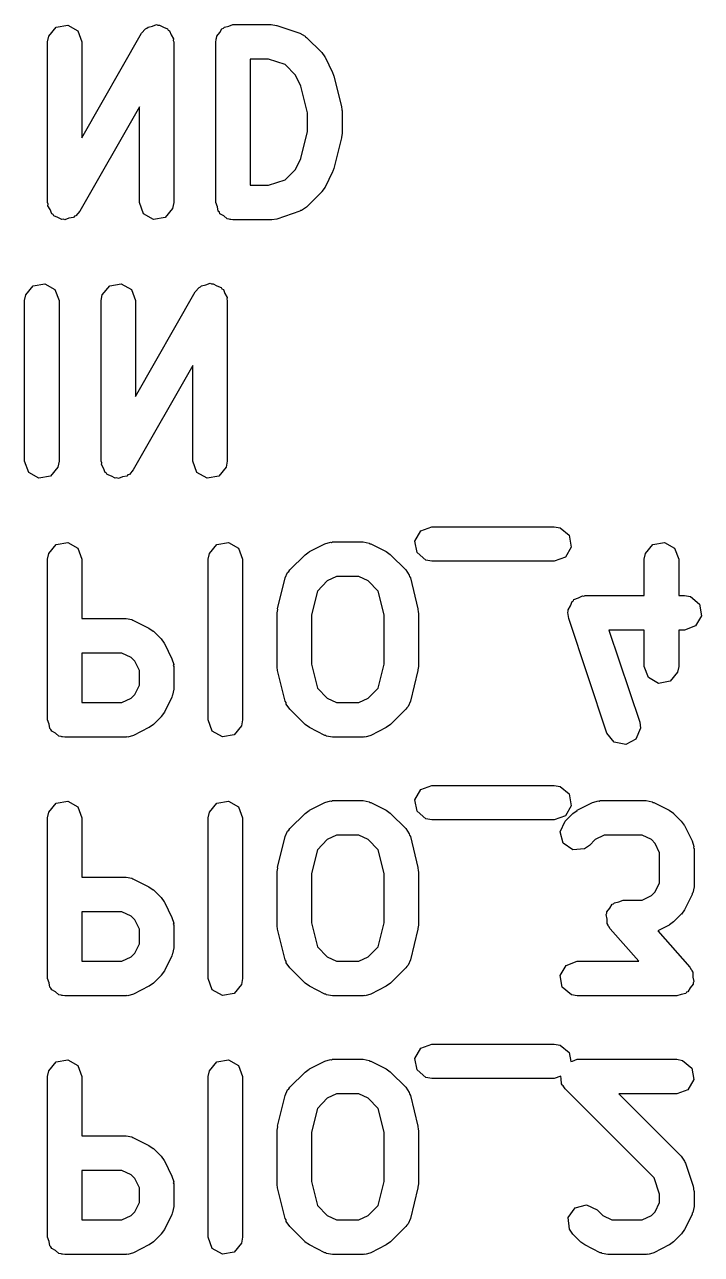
# Model space of a CAD drawing. Extents: x 101.2 to 197.2, y -144.3 to -85.8.
# Drawn here: x 115.66 to 118.61, y -114.32 to -108.96 of the extents above; entities that cross this region are included whole.
import ezdxf

# ---------------------------------------------------------------- set-up
doc = ezdxf.new("R2010")
doc.units = 0
doc.layers.add('BLACK', color=7, linetype='CONTINUOUS')

msp = doc.modelspace()

# ---------------------------------------------------------------- linework, layer by layer
at = {"layer": 'BLACK', "linetype": 'CONTINUOUS'}
for p, q in [((115.762, -109.014), (115.795, -108.975)), ((115.795, -108.975), (115.845, -108.966)), ((115.845, -108.966), (115.889, -108.991)), ((116.184, -108.982), (116.19, -108.98)), ((116.19, -108.98), (116.195, -108.975)), ((116.195, -108.975), (116.214, -108.971)), ((116.214, -108.971), (116.232, -108.964)), ((116.232, -108.964), (116.238, -108.967)), ((116.238, -108.967), (116.245, -108.966)), ((116.245, -108.966), (116.262, -108.975)), ((116.262, -108.975), (116.28, -108.982)), ((116.517, -108.982), (116.523, -108.98)), ((116.523, -108.98), (116.528, -108.975)), ((116.528, -108.975), (116.547, -108.971)), ((116.547, -108.971), (116.565, -108.964)), ((116.565, -108.964), (116.732, -108.964)), ((116.732, -108.964), (116.754, -108.968)), ((116.754, -108.968), (116.756, -108.968)), ((116.756, -108.968), (116.856, -109.002)), ((115.757, -109.039), (115.762, -109.014)), ((115.889, -108.991), (115.907, -109.039)), ((115.907, -109.457), (116.167, -109.002)), ((116.167, -109.002), (116.184, -108.982)), ((116.28, -108.982), (116.283, -108.988)), ((116.283, -108.988), (116.289, -108.991)), ((116.289, -108.991), (116.296, -109.009)), ((116.296, -109.009), (116.306, -109.026)), ((116.306, -109.026), (116.305, -109.033)), ((116.305, -109.033), (116.307, -109.039)), ((116.49, -109.039), (116.492, -109.03)), ((116.491, -109.026), (116.493, -109.024)), ((116.492, -109.03), (116.491, -109.026)), ((116.493, -109.024), (116.495, -109.014)), ((116.495, -109.014), (116.507, -108.999)), ((116.507, -108.999), (116.517, -108.982)), ((116.856, -109.002), (116.879, -109.014)), ((116.879, -109.014), (116.881, -109.018)), ((116.881, -109.018), (116.885, -109.02)), ((116.885, -109.02), (116.952, -109.086)), ((115.757, -109.739), (115.757, -109.039)), ((115.907, -109.039), (115.907, -109.457)), ((116.307, -109.039), (116.307, -109.739)), ((116.49, -109.739), (116.49, -109.039)), ((116.952, -109.086), (116.965, -109.105)), ((116.72, -109.114), (116.64, -109.114)), ((116.64, -109.114), (116.64, -109.664)), ((116.792, -109.138), (116.72, -109.114)), ((116.837, -109.184), (116.792, -109.138)), ((116.965, -109.105), (116.966, -109.106)), ((116.966, -109.106), (116.999, -109.173)), ((116.861, -109.232), (116.837, -109.184)), ((116.999, -109.173), (117.003, -109.185)), ((117.003, -109.185), (117.005, -109.188)), ((117.005, -109.188), (117.038, -109.321)), ((116.89, -109.349), (116.861, -109.232)), ((116.157, -109.322), (115.897, -109.777)), ((116.157, -109.739), (116.157, -109.322)), ((116.89, -109.43), (116.89, -109.349)), ((117.038, -109.321), (117.039, -109.336)), ((117.039, -109.336), (117.04, -109.339)), ((117.04, -109.339), (117.04, -109.439)), ((116.861, -109.547), (116.89, -109.43)), ((117.038, -109.458), (117.005, -109.591)), ((117.04, -109.439), (117.038, -109.454)), ((117.038, -109.454), (117.038, -109.458)), ((116.837, -109.595), (116.861, -109.547)), ((116.792, -109.641), (116.837, -109.595)), ((116.999, -109.606), (116.966, -109.673)), ((117, -109.603), (116.999, -109.606)), ((117.005, -109.591), (117, -109.603)), ((116.64, -109.664), (116.72, -109.664)), ((116.72, -109.664), (116.792, -109.641)), ((116.966, -109.673), (116.952, -109.691)), ((116.952, -109.692), (116.885, -109.759)), ((116.952, -109.691), (116.952, -109.692)), ((115.759, -109.746), (115.757, -109.739)), ((115.758, -109.753), (115.759, -109.746)), ((115.768, -109.77), (115.758, -109.753)), ((115.775, -109.788), (115.768, -109.77)), ((115.897, -109.777), (115.88, -109.797)), ((116.175, -109.788), (116.157, -109.739)), ((116.302, -109.765), (116.27, -109.804)), ((116.307, -109.739), (116.302, -109.765)), ((116.497, -109.758), (116.49, -109.739)), ((116.5, -109.777), (116.497, -109.758)), ((116.506, -109.781), (116.5, -109.777)), ((116.508, -109.788), (116.506, -109.781)), ((116.856, -109.777), (116.756, -109.811)), ((116.859, -109.774), (116.856, -109.777)), ((116.864, -109.774), (116.859, -109.774)), ((116.885, -109.759), (116.864, -109.774)), ((115.781, -109.791), (115.775, -109.788)), ((115.784, -109.797), (115.781, -109.791)), ((115.802, -109.804), (115.784, -109.797)), ((115.819, -109.813), (115.802, -109.804)), ((115.826, -109.812), (115.819, -109.813)), ((115.832, -109.814), (115.826, -109.812)), ((115.85, -109.808), (115.832, -109.814)), ((115.87, -109.804), (115.85, -109.808)), ((115.874, -109.799), (115.87, -109.804)), ((115.88, -109.797), (115.874, -109.799)), ((116.219, -109.813), (116.175, -109.788)), ((116.27, -109.804), (116.219, -109.813)), ((116.525, -109.797), (116.508, -109.788)), ((116.54, -109.81), (116.525, -109.797)), ((116.549, -109.812), (116.54, -109.81)), ((116.552, -109.813), (116.549, -109.812)), ((116.556, -109.813), (116.552, -109.813)), ((116.565, -109.814), (116.556, -109.813)), ((116.732, -109.814), (116.565, -109.814)), ((116.734, -109.814), (116.732, -109.814)), ((116.756, -109.811), (116.734, -109.814)), ((115.662, -110.141), (115.695, -110.102)), ((115.695, -110.102), (115.745, -110.093)), ((115.745, -110.093), (115.789, -110.118)), ((115.995, -110.141), (116.028, -110.102)), ((116.028, -110.102), (116.078, -110.093)), ((116.078, -110.093), (116.123, -110.118)), ((116.423, -110.107), (116.428, -110.102)), ((116.428, -110.102), (116.447, -110.098)), ((116.447, -110.098), (116.465, -110.091)), ((116.465, -110.091), (116.472, -110.094)), ((116.472, -110.094), (116.478, -110.093)), ((116.478, -110.093), (116.495, -110.102)), ((116.495, -110.102), (116.513, -110.109)), ((115.657, -110.166), (115.662, -110.141)), ((115.789, -110.118), (115.807, -110.166)), ((115.99, -110.166), (115.995, -110.141)), ((116.123, -110.118), (116.14, -110.166)), ((116.14, -110.584), (116.4, -110.129)), ((116.4, -110.129), (116.417, -110.109)), ((116.417, -110.109), (116.423, -110.107)), ((116.513, -110.109), (116.517, -110.115)), ((116.517, -110.115), (116.523, -110.118)), ((116.523, -110.118), (116.529, -110.136)), ((116.529, -110.136), (116.539, -110.153)), ((116.539, -110.153), (116.538, -110.16)), ((116.538, -110.16), (116.54, -110.166)), ((115.657, -110.866), (115.657, -110.166)), ((115.807, -110.166), (115.807, -110.866)), ((115.99, -110.866), (115.99, -110.166)), ((116.14, -110.166), (116.14, -110.584)), ((116.54, -110.166), (116.54, -110.866)), ((116.39, -110.449), (116.13, -110.904)), ((116.39, -110.866), (116.39, -110.449)), ((115.675, -110.915), (115.657, -110.866)), ((115.802, -110.892), (115.77, -110.931)), ((115.807, -110.866), (115.802, -110.892)), ((115.993, -110.873), (115.99, -110.866)), ((115.992, -110.88), (115.993, -110.873)), ((116.001, -110.897), (115.992, -110.88)), ((116.008, -110.915), (116.001, -110.897)), ((116.13, -110.904), (116.114, -110.924)), ((116.408, -110.915), (116.39, -110.866)), ((116.536, -110.892), (116.503, -110.931)), ((116.54, -110.866), (116.536, -110.892)), ((115.719, -110.94), (115.675, -110.915)), ((115.77, -110.931), (115.719, -110.94)), ((116.014, -110.918), (116.008, -110.915)), ((116.017, -110.924), (116.014, -110.918)), ((116.036, -110.931), (116.017, -110.924)), ((116.052, -110.94), (116.036, -110.931)), ((116.059, -110.939), (116.052, -110.94)), ((116.066, -110.941), (116.059, -110.939)), ((116.084, -110.935), (116.066, -110.941)), ((116.103, -110.931), (116.084, -110.935)), ((116.107, -110.926), (116.103, -110.931)), ((116.114, -110.924), (116.107, -110.926)), ((116.452, -110.94), (116.408, -110.915)), ((116.503, -110.931), (116.452, -110.94)), ((117.358, -111.214), (117.384, -111.169)), ((117.384, -111.169), (117.432, -111.152)), ((117.432, -111.152), (117.965, -111.152)), ((117.965, -111.152), (117.991, -111.156)), ((117.991, -111.156), (118.03, -111.189)), ((115.762, -111.268), (115.795, -111.229)), ((115.795, -111.229), (115.845, -111.22)), ((115.845, -111.22), (115.889, -111.245)), ((116.462, -111.268), (116.495, -111.229)), ((116.495, -111.229), (116.545, -111.22)), ((116.545, -111.22), (116.589, -111.245)), ((116.898, -111.26), (116.965, -111.226)), ((116.965, -111.226), (116.99, -111.219)), ((116.99, -111.219), (116.994, -111.22)), ((116.994, -111.22), (116.999, -111.218)), ((116.999, -111.218), (117.132, -111.218)), ((117.132, -111.218), (117.158, -111.223)), ((117.158, -111.223), (117.161, -111.226)), ((117.161, -111.226), (117.166, -111.226)), ((117.166, -111.226), (117.232, -111.26)), ((117.367, -111.264), (117.358, -111.214)), ((118.03, -111.189), (118.039, -111.24)), ((118.362, -111.268), (118.395, -111.229)), ((118.395, -111.229), (118.445, -111.22)), ((118.445, -111.22), (118.489, -111.245)), ((115.757, -111.293), (115.762, -111.268)), ((115.889, -111.245), (115.907, -111.293)), ((116.457, -111.293), (116.462, -111.268)), ((116.589, -111.245), (116.607, -111.293)), ((116.812, -111.34), (116.879, -111.274)), ((116.879, -111.274), (116.897, -111.261)), ((116.897, -111.261), (116.898, -111.26)), ((117.232, -111.26), (117.25, -111.273)), ((117.25, -111.273), (117.252, -111.274)), ((117.252, -111.274), (117.318, -111.34)), ((117.406, -111.297), (117.367, -111.264)), ((118.014, -111.284), (117.965, -111.302)), ((118.039, -111.24), (118.014, -111.284)), ((118.357, -111.293), (118.362, -111.268)), ((118.489, -111.245), (118.507, -111.293)), ((115.757, -111.993), (115.757, -111.293)), ((115.907, -111.293), (115.907, -111.552)), ((116.457, -111.993), (116.457, -111.293)), ((116.607, -111.293), (116.607, -111.993)), ((117.432, -111.302), (117.406, -111.297)), ((117.965, -111.302), (117.432, -111.302)), ((118.357, -111.452), (118.357, -111.293)), ((118.507, -111.293), (118.507, -111.452)), ((116.759, -111.509), (116.793, -111.375)), ((116.793, -111.375), (116.803, -111.351)), ((116.803, -111.351), (116.809, -111.347)), ((116.809, -111.347), (116.812, -111.34)), ((116.976, -111.388), (116.933, -111.432)), ((117.016, -111.368), (116.976, -111.388)), ((117.114, -111.368), (117.016, -111.368)), ((117.154, -111.388), (117.114, -111.368)), ((117.198, -111.432), (117.154, -111.388)), ((117.318, -111.34), (117.333, -111.362)), ((117.333, -111.362), (117.334, -111.369)), ((117.334, -111.369), (117.338, -111.375)), ((117.338, -111.375), (117.371, -111.509)), ((116.933, -111.432), (116.907, -111.536)), ((117.224, -111.536), (117.198, -111.432)), ((118.025, -111.514), (118.035, -111.496)), ((118.035, -111.496), (118.043, -111.477)), ((118.043, -111.477), (118.048, -111.474)), ((118.048, -111.474), (118.05, -111.469)), ((118.05, -111.469), (118.07, -111.462)), ((118.07, -111.462), (118.088, -111.453)), ((118.088, -111.453), (118.093, -111.454)), ((118.093, -111.454), (118.099, -111.452)), ((118.099, -111.452), (118.357, -111.452)), ((118.507, -111.452), (118.532, -111.452)), ((118.532, -111.452), (118.558, -111.456)), ((118.558, -111.456), (118.597, -111.489)), ((118.597, -111.489), (118.606, -111.54)), ((115.907, -111.552), (116.099, -111.552)), ((116.099, -111.552), (116.124, -111.556)), ((116.757, -111.527), (116.76, -111.512)), ((116.757, -111.76), (116.757, -111.527)), ((116.76, -111.512), (116.759, -111.509)), ((116.907, -111.536), (116.907, -111.751)), ((117.224, -111.751), (117.224, -111.536)), ((117.371, -111.509), (117.372, -111.524)), ((117.372, -111.524), (117.374, -111.527)), ((117.374, -111.527), (117.374, -111.76)), ((118.024, -111.525), (118.026, -111.519)), ((118.028, -111.551), (118.024, -111.525)), ((118.026, -111.519), (118.025, -111.514)), ((118.194, -112.051), (118.028, -111.551)), ((118.606, -111.54), (118.58, -111.584)), ((116.124, -111.556), (116.128, -111.559)), ((116.128, -111.559), (116.132, -111.56)), ((116.132, -111.56), (116.199, -111.593)), ((116.199, -111.593), (116.217, -111.606)), ((116.217, -111.606), (116.218, -111.607)), ((116.218, -111.607), (116.252, -111.64)), ((118.357, -111.602), (118.203, -111.602)), ((118.203, -111.602), (118.337, -112.003)), ((118.357, -111.76), (118.357, -111.602)), ((118.532, -111.602), (118.507, -111.602)), ((118.507, -111.602), (118.507, -111.76)), ((118.58, -111.584), (118.532, -111.602)), ((116.252, -111.64), (116.265, -111.659)), ((116.265, -111.659), (116.266, -111.66)), ((116.266, -111.66), (116.299, -111.727)), ((116.081, -111.702), (115.907, -111.702)), ((115.907, -111.702), (115.907, -111.918)), ((116.121, -111.722), (116.081, -111.702)), ((116.137, -111.738), (116.121, -111.722)), ((116.157, -111.778), (116.137, -111.738)), ((116.299, -111.727), (116.307, -111.752)), ((116.307, -111.752), (116.305, -111.756)), ((116.305, -111.756), (116.307, -111.76)), ((116.307, -111.76), (116.307, -111.86)), ((116.758, -111.763), (116.757, -111.76)), ((116.759, -111.778), (116.758, -111.763)), ((116.907, -111.751), (116.933, -111.855)), ((117.198, -111.855), (117.224, -111.751)), ((117.374, -111.76), (117.371, -111.775)), ((118.375, -111.808), (118.357, -111.76)), ((118.507, -111.76), (118.502, -111.786)), ((116.157, -111.842), (116.157, -111.778)), ((116.793, -111.912), (116.759, -111.778)), ((117.371, -111.778), (117.338, -111.912)), ((117.371, -111.775), (117.371, -111.778)), ((118.419, -111.834), (118.375, -111.808)), ((118.502, -111.786), (118.47, -111.825)), ((116.137, -111.882), (116.157, -111.842)), ((116.307, -111.86), (116.302, -111.886)), ((116.933, -111.855), (116.976, -111.898)), ((117.154, -111.898), (117.198, -111.855)), ((118.47, -111.825), (118.419, -111.834)), ((115.907, -111.918), (116.081, -111.918)), ((116.081, -111.918), (116.121, -111.898)), ((116.121, -111.898), (116.137, -111.882)), ((116.299, -111.894), (116.266, -111.96)), ((116.3, -111.889), (116.299, -111.894)), ((116.302, -111.886), (116.3, -111.889)), ((116.797, -111.918), (116.793, -111.912)), ((116.797, -111.925), (116.797, -111.918)), ((116.812, -111.946), (116.797, -111.925)), ((116.976, -111.898), (117.016, -111.918)), ((117.016, -111.918), (117.114, -111.918)), ((117.114, -111.918), (117.154, -111.898)), ((117.338, -111.912), (117.328, -111.935)), ((116.252, -111.98), (116.218, -112.013)), ((116.266, -111.96), (116.252, -111.978)), ((116.252, -111.978), (116.252, -111.98)), ((116.879, -112.013), (116.812, -111.946)), ((117.318, -111.946), (117.252, -112.013)), ((117.322, -111.94), (117.318, -111.946)), ((117.328, -111.935), (117.322, -111.94)), ((115.764, -112.012), (115.757, -111.993)), ((115.767, -112.031), (115.764, -112.012)), ((115.772, -112.035), (115.767, -112.031)), ((115.775, -112.042), (115.772, -112.035)), ((116.199, -112.027), (116.132, -112.061)), ((116.2, -112.026), (116.199, -112.027)), ((116.218, -112.013), (116.2, -112.026)), ((116.475, -112.042), (116.457, -111.993)), ((116.602, -112.019), (116.57, -112.058)), ((116.607, -111.993), (116.602, -112.019)), ((116.88, -112.014), (116.879, -112.013)), ((116.898, -112.027), (116.88, -112.014)), ((116.965, -112.061), (116.898, -112.027)), ((117.232, -112.027), (117.166, -112.061)), ((117.233, -112.026), (117.232, -112.027)), ((117.252, -112.013), (117.233, -112.026)), ((118.34, -112.029), (118.321, -112.077)), ((118.337, -112.003), (118.34, -112.029)), ((115.791, -112.051), (115.775, -112.042)), ((115.806, -112.064), (115.791, -112.051)), ((115.816, -112.066), (115.806, -112.064)), ((115.819, -112.067), (115.816, -112.066)), ((115.822, -112.067), (115.819, -112.067)), ((115.832, -112.068), (115.822, -112.067)), ((116.099, -112.068), (115.832, -112.068)), ((116.103, -112.067), (116.099, -112.068)), ((116.107, -112.068), (116.103, -112.067)), ((116.132, -112.061), (116.107, -112.068)), ((116.519, -112.067), (116.475, -112.042)), ((116.57, -112.058), (116.519, -112.067)), ((116.97, -112.061), (116.965, -112.061)), ((116.973, -112.064), (116.97, -112.061)), ((116.999, -112.068), (116.973, -112.064)), ((117.132, -112.068), (116.999, -112.068)), ((117.136, -112.067), (117.132, -112.068)), ((117.141, -112.068), (117.136, -112.067)), ((117.166, -112.061), (117.141, -112.068)), ((118.226, -112.091), (118.194, -112.051)), ((118.321, -112.077), (118.276, -112.101)), ((118.276, -112.101), (118.226, -112.091)), ((117.358, -112.341), (117.384, -112.296)), ((117.384, -112.296), (117.432, -112.279)), ((117.432, -112.279), (117.965, -112.279)), ((117.965, -112.279), (117.991, -112.283)), ((117.991, -112.283), (118.03, -112.316)), ((115.762, -112.395), (115.795, -112.356)), ((115.795, -112.356), (115.845, -112.347)), ((115.845, -112.347), (115.889, -112.372)), ((116.462, -112.395), (116.495, -112.356)), ((116.495, -112.356), (116.545, -112.347)), ((116.545, -112.347), (116.589, -112.372)), ((116.898, -112.387), (116.965, -112.353)), ((116.965, -112.353), (116.99, -112.346)), ((116.99, -112.346), (116.994, -112.347)), ((116.994, -112.347), (116.999, -112.345)), ((116.999, -112.345), (117.132, -112.345)), ((117.132, -112.345), (117.158, -112.35)), ((117.158, -112.35), (117.161, -112.353)), ((117.161, -112.353), (117.166, -112.353)), ((117.166, -112.353), (117.232, -112.387)), ((117.367, -112.391), (117.358, -112.341)), ((118.03, -112.316), (118.039, -112.367)), ((118.065, -112.387), (118.132, -112.353)), ((118.132, -112.353), (118.157, -112.346)), ((118.157, -112.346), (118.161, -112.347)), ((118.161, -112.347), (118.165, -112.345)), ((118.165, -112.345), (118.365, -112.345)), ((118.365, -112.345), (118.391, -112.35)), ((118.391, -112.35), (118.394, -112.353)), ((118.394, -112.353), (118.399, -112.353)), ((118.399, -112.353), (118.466, -112.387)), ((115.757, -112.42), (115.762, -112.395)), ((115.889, -112.372), (115.907, -112.42)), ((116.457, -112.42), (116.462, -112.395)), ((116.589, -112.372), (116.607, -112.42)), ((116.812, -112.467), (116.879, -112.401)), ((116.879, -112.401), (116.897, -112.388)), ((116.897, -112.388), (116.898, -112.387)), ((117.232, -112.387), (117.25, -112.4)), ((117.25, -112.4), (117.252, -112.401)), ((117.252, -112.401), (117.318, -112.467)), ((117.406, -112.424), (117.367, -112.391)), ((118.012, -112.434), (118.046, -112.401)), ((118.039, -112.367), (118.014, -112.411)), ((118.046, -112.401), (118.064, -112.388)), ((118.064, -112.388), (118.065, -112.387)), ((118.466, -112.387), (118.484, -112.4)), ((118.484, -112.4), (118.485, -112.401)), ((118.485, -112.401), (118.518, -112.434)), ((115.757, -113.12), (115.757, -112.42)), ((115.907, -112.42), (115.907, -112.679)), ((116.457, -113.12), (116.457, -112.42)), ((116.607, -112.42), (116.607, -113.12)), ((117.432, -112.429), (117.406, -112.424)), ((117.965, -112.429), (117.432, -112.429)), ((118.014, -112.411), (117.965, -112.429)), ((117.991, -112.481), (118.012, -112.434)), ((118.518, -112.434), (118.531, -112.452)), ((118.531, -112.452), (118.532, -112.454)), ((118.532, -112.454), (118.566, -112.52)), ((116.759, -112.636), (116.793, -112.502)), ((116.793, -112.502), (116.803, -112.478)), ((116.803, -112.478), (116.809, -112.474)), ((116.809, -112.474), (116.812, -112.467)), ((116.976, -112.515), (116.933, -112.559)), ((117.016, -112.495), (116.976, -112.515)), ((117.114, -112.495), (117.016, -112.495)), ((117.154, -112.515), (117.114, -112.495)), ((117.198, -112.559), (117.154, -112.515)), ((117.318, -112.467), (117.333, -112.489)), ((117.333, -112.489), (117.334, -112.496)), ((117.334, -112.496), (117.338, -112.502)), ((117.338, -112.502), (117.371, -112.636)), ((118.004, -112.53), (117.991, -112.481)), ((118.143, -112.515), (118.118, -112.54)), ((118.183, -112.495), (118.143, -112.515)), ((118.348, -112.495), (118.183, -112.495)), ((118.388, -112.515), (118.348, -112.495)), ((118.404, -112.532), (118.388, -112.515)), ((116.933, -112.559), (116.907, -112.663)), ((117.224, -112.663), (117.198, -112.559)), ((118.046, -112.56), (118.004, -112.53)), ((118.097, -112.555), (118.046, -112.56)), ((118.118, -112.54), (118.097, -112.555)), ((118.424, -112.572), (118.404, -112.532)), ((118.566, -112.52), (118.573, -112.545)), ((118.573, -112.545), (118.572, -112.55)), ((118.572, -112.55), (118.574, -112.554)), ((118.574, -112.554), (118.574, -112.72)), ((118.424, -112.703), (118.424, -112.572)), ((116.757, -112.654), (116.76, -112.639)), ((116.757, -112.887), (116.757, -112.654)), ((116.76, -112.639), (116.759, -112.636)), ((116.907, -112.663), (116.907, -112.878)), ((117.224, -112.878), (117.224, -112.663)), ((117.371, -112.636), (117.372, -112.651)), ((117.372, -112.651), (117.374, -112.654)), ((117.374, -112.654), (117.374, -112.887)), ((115.907, -112.679), (116.099, -112.679)), ((116.099, -112.679), (116.124, -112.683)), ((116.124, -112.683), (116.128, -112.686)), ((116.128, -112.686), (116.132, -112.687)), ((116.132, -112.687), (116.199, -112.72)), ((116.199, -112.72), (116.217, -112.733)), ((118.404, -112.743), (118.424, -112.703)), ((118.574, -112.72), (118.569, -112.746)), ((116.217, -112.733), (116.218, -112.734)), ((116.218, -112.734), (116.252, -112.767)), ((116.252, -112.767), (116.265, -112.786)), ((118.246, -112.786), (118.265, -112.779)), ((118.265, -112.779), (118.348, -112.779)), ((118.348, -112.779), (118.388, -112.759)), ((118.388, -112.759), (118.404, -112.743)), ((118.566, -112.754), (118.532, -112.821)), ((118.569, -112.746), (118.566, -112.75)), ((118.566, -112.75), (118.566, -112.754)), ((116.081, -112.829), (115.907, -112.829)), ((115.907, -112.829), (115.907, -113.045)), ((116.121, -112.849), (116.081, -112.829)), ((116.265, -112.786), (116.266, -112.787)), ((116.266, -112.787), (116.299, -112.854)), ((118.191, -112.841), (118.194, -112.836)), ((118.194, -112.83), (118.207, -112.814)), ((118.194, -112.836), (118.194, -112.83)), ((118.207, -112.814), (118.217, -112.796)), ((118.217, -112.796), (118.223, -112.794)), ((118.223, -112.794), (118.227, -112.79)), ((118.227, -112.79), (118.246, -112.786)), ((118.519, -112.839), (118.518, -112.84)), ((118.532, -112.821), (118.519, -112.839)), ((116.137, -112.865), (116.121, -112.849)), ((116.157, -112.905), (116.137, -112.865)), ((116.299, -112.854), (116.307, -112.879)), ((116.307, -112.879), (116.305, -112.883)), ((116.305, -112.883), (116.307, -112.887)), ((116.307, -112.887), (116.307, -112.987)), ((116.758, -112.89), (116.757, -112.887)), ((116.759, -112.905), (116.758, -112.89)), ((116.907, -112.878), (116.933, -112.982)), ((117.198, -112.982), (117.224, -112.878)), ((117.374, -112.887), (117.371, -112.902)), ((118.195, -112.861), (118.191, -112.841)), ((118.195, -112.881), (118.195, -112.861)), ((118.2, -112.888), (118.195, -112.881)), ((118.2, -112.891), (118.2, -112.888)), ((118.203, -112.894), (118.2, -112.891)), ((118.466, -112.888), (118.416, -112.912)), ((118.467, -112.886), (118.466, -112.888)), ((118.485, -112.873), (118.467, -112.886)), ((118.518, -112.84), (118.485, -112.873)), ((116.157, -112.969), (116.157, -112.905)), ((116.793, -113.039), (116.759, -112.905)), ((117.371, -112.905), (117.338, -113.039)), ((117.371, -112.902), (117.371, -112.905)), ((118.209, -112.903), (118.203, -112.894)), ((118.333, -113.045), (118.209, -112.903)), ((118.416, -112.912), (118.555, -113.071)), ((116.137, -113.009), (116.157, -112.969)), ((116.307, -112.987), (116.302, -113.013)), ((116.933, -112.982), (116.976, -113.025)), ((117.154, -113.025), (117.198, -112.982)), ((115.907, -113.045), (116.081, -113.045)), ((116.081, -113.045), (116.121, -113.025)), ((116.121, -113.025), (116.137, -113.009)), ((116.299, -113.021), (116.266, -113.087)), ((116.3, -113.016), (116.299, -113.021)), ((116.302, -113.013), (116.3, -113.016)), ((116.797, -113.045), (116.793, -113.039)), ((116.797, -113.052), (116.797, -113.045)), ((116.812, -113.073), (116.797, -113.052)), ((116.976, -113.025), (117.016, -113.045)), ((117.016, -113.045), (117.114, -113.045)), ((117.114, -113.045), (117.154, -113.025)), ((117.338, -113.039), (117.328, -113.062)), ((118.017, -113.063), (118.065, -113.045)), ((118.065, -113.045), (118.333, -113.045)), ((116.252, -113.107), (116.218, -113.14)), ((116.266, -113.087), (116.252, -113.105)), ((116.252, -113.105), (116.252, -113.107)), ((116.879, -113.14), (116.812, -113.073)), ((117.318, -113.073), (117.252, -113.14)), ((117.322, -113.067), (117.318, -113.073)), ((117.328, -113.062), (117.322, -113.067)), ((117.991, -113.107), (118.017, -113.063)), ((118, -113.158), (117.991, -113.107)), ((118.555, -113.071), (118.561, -113.081)), ((118.561, -113.081), (118.564, -113.083)), ((118.564, -113.083), (118.564, -113.086)), ((118.564, -113.086), (118.569, -113.093)), ((118.569, -113.093), (118.569, -113.114)), ((115.764, -113.139), (115.757, -113.12)), ((115.767, -113.158), (115.764, -113.139)), ((115.772, -113.162), (115.767, -113.158)), ((116.199, -113.154), (116.132, -113.188)), ((116.2, -113.153), (116.199, -113.154)), ((116.218, -113.14), (116.2, -113.153)), ((116.475, -113.169), (116.457, -113.12)), ((116.602, -113.146), (116.57, -113.185)), ((116.607, -113.12), (116.602, -113.146)), ((116.88, -113.141), (116.879, -113.14)), ((116.898, -113.154), (116.88, -113.141)), ((116.965, -113.188), (116.898, -113.154)), ((117.232, -113.154), (117.166, -113.188)), ((117.233, -113.153), (117.232, -113.154)), ((117.252, -113.14), (117.233, -113.153)), ((118.04, -113.191), (118, -113.158)), ((118.557, -113.16), (118.547, -113.178)), ((118.57, -113.145), (118.557, -113.16)), ((118.569, -113.114), (118.573, -113.133)), ((118.573, -113.133), (118.57, -113.139)), ((118.57, -113.139), (118.57, -113.145)), ((115.775, -113.169), (115.772, -113.162)), ((115.791, -113.178), (115.775, -113.169)), ((115.806, -113.191), (115.791, -113.178)), ((115.816, -113.193), (115.806, -113.191)), ((115.819, -113.194), (115.816, -113.193)), ((115.822, -113.194), (115.819, -113.194)), ((115.832, -113.195), (115.822, -113.194)), ((116.099, -113.195), (115.832, -113.195)), ((116.103, -113.194), (116.099, -113.195)), ((116.107, -113.195), (116.103, -113.194)), ((116.132, -113.188), (116.107, -113.195)), ((116.519, -113.194), (116.475, -113.169)), ((116.57, -113.185), (116.519, -113.194)), ((116.97, -113.188), (116.965, -113.188)), ((116.973, -113.191), (116.97, -113.188)), ((116.999, -113.195), (116.973, -113.191)), ((117.132, -113.195), (116.999, -113.195)), ((117.136, -113.194), (117.132, -113.195)), ((117.141, -113.195), (117.136, -113.194)), ((117.166, -113.188), (117.141, -113.195)), ((118.065, -113.195), (118.04, -113.191)), ((118.499, -113.195), (118.065, -113.195)), ((118.518, -113.189), (118.499, -113.195)), ((118.538, -113.185), (118.518, -113.189)), ((118.541, -113.18), (118.538, -113.185)), ((118.547, -113.178), (118.541, -113.18)), ((117.358, -113.468), (117.384, -113.423)), ((117.384, -113.423), (117.432, -113.406)), ((117.432, -113.406), (117.965, -113.406)), ((117.965, -113.406), (117.991, -113.41)), ((117.991, -113.41), (118.03, -113.443)), ((115.795, -113.483), (115.845, -113.474)), ((115.845, -113.474), (115.889, -113.499)), ((116.495, -113.483), (116.545, -113.474)), ((116.545, -113.474), (116.589, -113.499)), ((116.898, -113.514), (116.965, -113.48)), ((116.965, -113.48), (116.99, -113.473)), ((116.99, -113.473), (116.994, -113.474)), ((116.994, -113.474), (116.999, -113.472)), ((116.999, -113.472), (117.132, -113.472)), ((117.132, -113.472), (117.158, -113.477)), ((117.158, -113.477), (117.161, -113.48)), ((117.161, -113.48), (117.166, -113.48)), ((117.166, -113.48), (117.232, -113.514)), ((117.367, -113.518), (117.358, -113.468)), ((118.03, -113.443), (118.037, -113.482)), ((118.037, -113.482), (118.044, -113.48)), ((118.044, -113.48), (118.065, -113.472)), ((118.065, -113.472), (118.499, -113.472)), ((118.499, -113.472), (118.524, -113.477)), ((118.524, -113.477), (118.564, -113.51)), ((115.757, -113.547), (115.762, -113.522)), ((115.762, -113.522), (115.795, -113.483)), ((115.889, -113.499), (115.907, -113.547)), ((116.457, -113.547), (116.462, -113.522)), ((116.462, -113.522), (116.495, -113.483)), ((116.589, -113.499), (116.607, -113.547)), ((116.812, -113.594), (116.879, -113.528)), ((116.879, -113.528), (116.897, -113.515)), ((116.897, -113.515), (116.898, -113.514)), ((117.232, -113.514), (117.25, -113.527)), ((117.25, -113.527), (117.252, -113.528)), ((117.252, -113.528), (117.318, -113.594)), ((117.406, -113.551), (117.367, -113.518)), ((118.564, -113.51), (118.573, -113.56)), ((115.757, -114.247), (115.757, -113.547)), ((115.907, -113.547), (115.907, -113.806)), ((116.457, -114.247), (116.457, -113.547)), ((116.607, -113.547), (116.607, -114.247)), ((117.432, -113.556), (117.406, -113.551)), ((117.965, -113.556), (117.432, -113.556)), ((117.993, -113.546), (117.965, -113.556)), ((117.995, -113.557), (117.993, -113.546)), ((117.997, -113.579), (117.995, -113.557)), ((118, -113.583), (117.997, -113.579)), ((118, -113.585), (118, -113.583)), ((118.003, -113.587), (118, -113.585)), ((118.012, -113.6), (118.003, -113.587)), ((118.573, -113.56), (118.547, -113.605)), ((116.759, -113.763), (116.793, -113.629)), ((116.793, -113.629), (116.803, -113.605)), ((116.803, -113.605), (116.809, -113.601)), ((116.809, -113.601), (116.812, -113.594)), ((116.976, -113.642), (116.933, -113.686)), ((117.016, -113.622), (116.976, -113.642)), ((117.114, -113.622), (117.016, -113.622)), ((117.154, -113.642), (117.114, -113.622)), ((117.198, -113.686), (117.154, -113.642)), ((117.318, -113.594), (117.333, -113.616)), ((117.333, -113.616), (117.334, -113.623)), ((117.334, -113.623), (117.338, -113.629)), ((117.338, -113.629), (117.371, -113.763)), ((118.4, -113.988), (118.012, -113.6)), ((118.499, -113.622), (118.246, -113.622)), ((118.246, -113.622), (118.518, -113.894)), ((118.547, -113.605), (118.499, -113.622)), ((116.933, -113.686), (116.907, -113.79)), ((117.224, -113.79), (117.198, -113.686)), ((116.757, -113.781), (116.76, -113.766)), ((116.757, -114.014), (116.757, -113.781)), ((116.76, -113.766), (116.759, -113.763)), ((116.907, -113.79), (116.907, -114.005)), ((117.224, -114.005), (117.224, -113.79)), ((117.371, -113.763), (117.372, -113.778)), ((117.372, -113.778), (117.374, -113.781)), ((117.374, -113.781), (117.374, -114.014)), ((115.907, -113.806), (116.099, -113.806)), ((116.099, -113.806), (116.124, -113.81)), ((116.124, -113.81), (116.128, -113.813)), ((116.128, -113.813), (116.132, -113.814)), ((116.132, -113.814), (116.199, -113.847)), ((116.199, -113.847), (116.217, -113.86)), ((116.217, -113.86), (116.218, -113.861)), ((116.218, -113.861), (116.252, -113.894)), ((116.252, -113.894), (116.265, -113.913)), ((118.518, -113.894), (118.533, -113.916)), ((116.081, -113.956), (115.907, -113.956)), ((115.907, -113.956), (115.907, -114.172)), ((116.121, -113.976), (116.081, -113.956)), ((116.265, -113.913), (116.266, -113.914)), ((116.266, -113.914), (116.299, -113.981)), ((118.533, -113.916), (118.534, -113.92)), ((118.534, -113.92), (118.537, -113.924)), ((118.537, -113.924), (118.57, -114.024)), ((116.137, -113.992), (116.121, -113.976)), ((116.157, -114.032), (116.137, -113.992)), ((116.299, -113.981), (116.307, -114.006)), ((116.307, -114.006), (116.305, -114.01)), ((116.305, -114.01), (116.307, -114.014)), ((116.307, -114.014), (116.307, -114.114)), ((116.758, -114.017), (116.757, -114.014)), ((116.759, -114.032), (116.758, -114.017)), ((116.907, -114.005), (116.933, -114.109)), ((117.198, -114.109), (117.224, -114.005)), ((117.374, -114.014), (117.371, -114.029)), ((118.424, -114.06), (118.4, -113.988)), ((116.157, -114.096), (116.157, -114.032)), ((116.793, -114.166), (116.759, -114.032)), ((117.371, -114.032), (117.338, -114.166)), ((117.371, -114.029), (117.371, -114.032)), ((118.424, -114.096), (118.424, -114.06)), ((118.57, -114.024), (118.573, -114.046)), ((118.573, -114.046), (118.574, -114.047)), ((118.574, -114.047), (118.574, -114.114)), ((116.137, -114.136), (116.157, -114.096)), ((116.307, -114.114), (116.302, -114.14)), ((116.933, -114.109), (116.976, -114.152)), ((117.154, -114.152), (117.198, -114.109)), ((118.026, -114.161), (118.056, -114.119)), ((118.056, -114.119), (118.105, -114.106)), ((118.105, -114.106), (118.152, -114.128)), ((118.404, -114.136), (118.424, -114.096)), ((118.574, -114.114), (118.569, -114.14)), ((115.907, -114.172), (116.081, -114.172)), ((116.081, -114.172), (116.121, -114.152)), ((116.121, -114.152), (116.137, -114.136)), ((116.299, -114.148), (116.266, -114.214)), ((116.3, -114.143), (116.299, -114.148)), ((116.302, -114.14), (116.3, -114.143)), ((116.797, -114.172), (116.793, -114.166)), ((116.797, -114.179), (116.797, -114.172)), ((116.976, -114.152), (117.016, -114.172)), ((117.016, -114.172), (117.114, -114.172)), ((117.114, -114.172), (117.154, -114.152)), ((117.338, -114.166), (117.328, -114.189)), ((118.031, -114.212), (118.026, -114.161)), ((118.152, -114.128), (118.176, -114.152)), ((118.176, -114.152), (118.216, -114.172)), ((118.216, -114.172), (118.348, -114.172)), ((118.348, -114.172), (118.388, -114.152)), ((118.388, -114.152), (118.404, -114.136)), ((118.566, -114.148), (118.532, -114.214)), ((118.569, -114.14), (118.566, -114.143)), ((118.566, -114.143), (118.566, -114.148)), ((116.266, -114.214), (116.252, -114.232)), ((116.252, -114.232), (116.252, -114.234)), ((116.812, -114.2), (116.797, -114.179)), ((116.879, -114.267), (116.812, -114.2)), ((117.318, -114.2), (117.252, -114.267)), ((117.322, -114.194), (117.318, -114.2)), ((117.328, -114.189), (117.322, -114.194)), ((118.046, -114.234), (118.031, -114.212)), ((118.519, -114.232), (118.518, -114.234)), ((118.532, -114.214), (118.519, -114.232)), ((115.764, -114.266), (115.757, -114.247)), ((115.767, -114.285), (115.764, -114.266)), ((115.772, -114.289), (115.767, -114.285)), ((116.199, -114.281), (116.132, -114.315)), ((116.2, -114.28), (116.199, -114.281)), ((116.218, -114.267), (116.2, -114.28)), ((116.252, -114.234), (116.218, -114.267)), ((116.475, -114.296), (116.457, -114.247)), ((116.602, -114.273), (116.57, -114.312)), ((116.607, -114.247), (116.602, -114.273)), ((116.88, -114.268), (116.879, -114.267)), ((116.898, -114.281), (116.88, -114.268)), ((116.965, -114.315), (116.898, -114.281)), ((117.232, -114.281), (117.166, -114.315)), ((117.233, -114.28), (117.232, -114.281)), ((117.252, -114.267), (117.233, -114.28)), ((118.079, -114.267), (118.046, -114.234)), ((118.08, -114.268), (118.079, -114.267)), ((118.098, -114.281), (118.08, -114.268)), ((118.165, -114.315), (118.098, -114.281)), ((118.466, -114.281), (118.399, -114.315)), ((118.467, -114.28), (118.466, -114.281)), ((118.485, -114.267), (118.467, -114.28)), ((118.518, -114.234), (118.485, -114.267)), ((115.775, -114.296), (115.772, -114.289)), ((115.791, -114.305), (115.775, -114.296)), ((115.806, -114.318), (115.791, -114.305)), ((115.816, -114.32), (115.806, -114.318)), ((115.819, -114.321), (115.816, -114.32)), ((115.822, -114.321), (115.819, -114.321)), ((115.832, -114.322), (115.822, -114.321)), ((116.099, -114.322), (115.832, -114.322)), ((116.103, -114.321), (116.099, -114.322)), ((116.107, -114.322), (116.103, -114.321)), ((116.132, -114.315), (116.107, -114.322)), ((116.519, -114.321), (116.475, -114.296)), ((116.57, -114.312), (116.519, -114.321)), ((116.97, -114.315), (116.965, -114.315)), ((116.973, -114.318), (116.97, -114.315)), ((116.999, -114.322), (116.973, -114.318)), ((117.132, -114.322), (116.999, -114.322)), ((117.136, -114.321), (117.132, -114.322)), ((117.141, -114.322), (117.136, -114.321)), ((117.166, -114.315), (117.141, -114.322)), ((118.17, -114.315), (118.165, -114.315)), ((118.173, -114.318), (118.17, -114.315)), ((118.199, -114.322), (118.173, -114.318)), ((118.365, -114.322), (118.199, -114.322)), ((118.37, -114.321), (118.365, -114.322)), ((118.374, -114.322), (118.37, -114.321)), ((118.399, -114.315), (118.374, -114.322))]:
    msp.add_line(p, q, dxfattribs=at)

doc.saveas('drawing.dxf')
